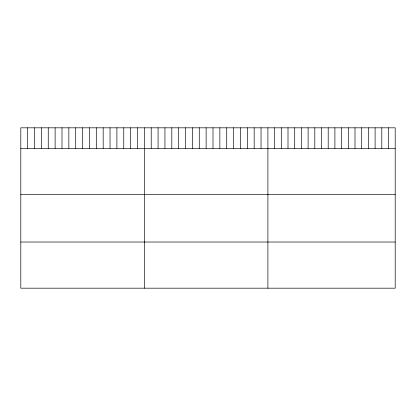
<?xml version="1.0" encoding="UTF-8"?>
<svg xmlns="http://www.w3.org/2000/svg" width="416" height="416" viewBox="0 0 416 416"><rect width="100%" height="100%" fill="white"/><g stroke="black" fill="none" stroke-linecap="round" stroke-linejoin="round"><path stroke-width="0.62" d="M395.2 148.325L395.2 288.179L20.8 288.179L20.8 127.821L395.2 127.821L395.2 148.325L20.8 148.325M20.8 194.475L395.2 194.475M20.8 242.024L395.2 242.024M388.502 127.821L388.502 148.325M381.8 127.821L381.8 148.325M375.102 127.821L375.102 148.325M368.399 127.821L368.399 148.325M361.702 127.821L361.702 148.325M354.999 127.821L354.999 148.325M348.301 127.821L348.301 148.325M341.604 127.821L341.604 148.325M334.901 127.821L334.901 148.325M328.203 127.821L328.203 148.325M321.5 127.821L321.5 148.325M314.803 127.821L314.803 148.325M308.105 127.821L308.105 148.325M301.402 127.821L301.402 148.325M294.705 127.821L294.705 148.325M288.002 127.821L288.002 148.325M281.304 127.821L281.304 148.325M274.602 127.821L274.602 148.325M267.904 127.821L267.904 288.179M261.04 127.821L261.04 148.325M254.176 127.821L254.176 148.325M247.312 127.821L247.312 148.325M240.448 127.821L240.448 148.325M233.584 127.821L233.584 148.325M226.72 127.821L226.72 148.325M219.856 127.821L219.856 148.325M212.992 127.821L212.992 148.325M206.128 127.821L206.128 148.325M199.264 127.821L199.264 148.325M192.4 127.821L192.4 148.325M185.536 127.821L185.536 148.325M178.672 127.821L178.672 148.325M171.808 127.821L171.808 148.325M164.944 127.821L164.944 148.325M158.08 127.821L158.08 148.325M151.216 127.821L151.216 148.325M144.352 127.821L144.352 288.179M137.488 127.821L137.488 148.325M130.624 127.821L130.624 148.325M123.76 127.821L123.76 148.325M116.896 127.821L116.896 148.325M110.032 127.821L110.032 148.325M103.168 127.821L103.168 148.325M96.304 127.821L96.304 148.325M89.44 127.821L89.44 148.325M82.576 127.821L82.576 148.325M75.712 127.821L75.712 148.325M68.848 127.821L68.848 148.325M61.984 127.821L61.984 148.325M55.12 127.821L55.12 148.325M48.256 127.821L48.256 148.325M41.392 127.821L41.392 148.325M34.528 127.821L34.528 148.325M27.664 127.821L27.664 148.325"/></g></svg>
